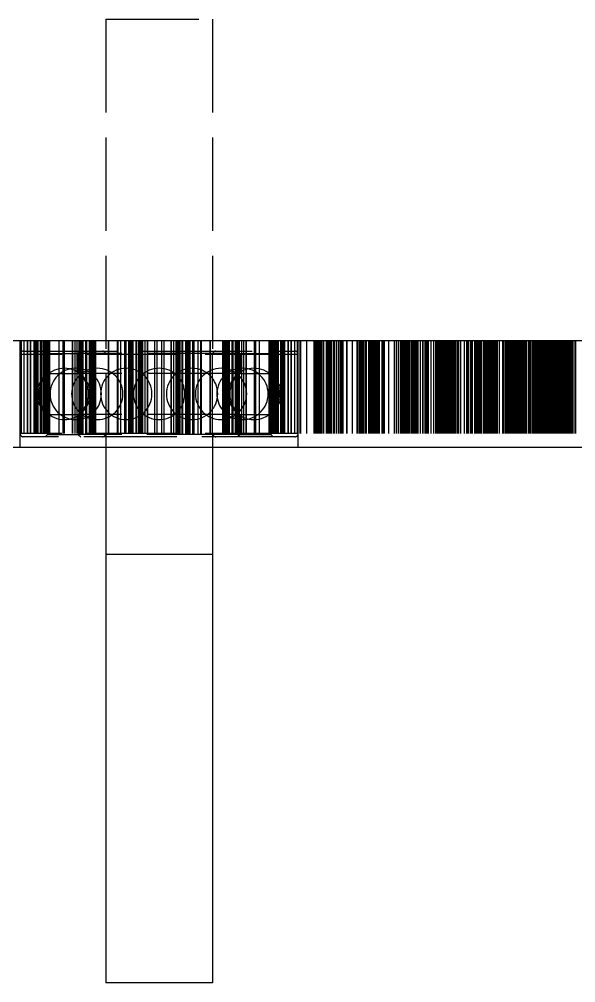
# Model space of a CAD drawing. Extents: x -49 to 4846, y -968 to 1090.
# Drawn here: x 4359.5 to 4411.6, y -517.9 to -427.9 of the extents above; entities that cross this region are included whole.
import ezdxf

# ---------------------------------------------------------------- set-up
doc = ezdxf.new("R2010")
doc.units = 0
doc.linetypes.add('DASHED', pattern=[11.05, 8.7, -2.35])
doc.linetypes.add('DOT', pattern=[2.2, 1.1, -1.1])
doc.layers.get('0').update_dxf_attribs({"linetype": 'CONTINUOUS'})
doc.layers.add('INVISIBLE', color=6, linetype='DOT')

msp = doc.modelspace()

# ---------------------------------------------------------------- linework, layer by layer
at = {"color": 1}
for p, q in [((4218.41165, -457.895823), (4526.803805, -457.895823)), ((4526.803805, -467.895823), (4218.41165, -467.895823)), ((4367.607727, -467.895823), (4367.607727, -477.895823)), ((4377.607727, -467.895823), (4377.607727, -477.895823)), ((4367.607727, -477.895823), (4367.607727, -517.895823)), ((4377.607727, -477.895823), (4367.607727, -477.895823)), ((4377.607727, -477.895823), (4377.607727, -517.895823)), ((4377.607727, -517.895823), (4367.607727, -517.895823))]:
    msp.add_line(p, q, dxfattribs=at)
at = {"layer": 'INVISIBLE', "linetype": 'DASHED'}
for p, q in [((4367.607727, -427.895823), (4377.607727, -427.895823)), ((4367.607727, -427.895823), (4367.607727, -467.895823)), ((4377.607727, -427.895823), (4377.607727, -459.195823)), ((4359.607727, -459.195823), (4359.607727, -457.895823)), ((4359.707426, -457.895823), (4359.707426, -467.895823)), ((4359.940391, -457.895823), (4359.940391, -467.895823)), ((4360.276776, -457.895823), (4360.276776, -467.895823)), ((4360.302541, -457.895823), (4360.302541, -467.895823)), ((4360.55177, -457.895823), (4360.55177, -467.895823)), ((4360.569585, -457.895823), (4360.569585, -467.895823)), ((4360.892999, -457.895823), (4360.892999, -467.895823)), ((4360.902475, -457.895823), (4360.902475, -467.895823)), ((4360.905898, -457.895823), (4360.905898, -467.895823)), ((4360.913273, -457.895823), (4360.913273, -467.895823)), ((4360.920325, -457.895823), (4360.920325, -467.895823)), ((4360.92679, -457.895823), (4360.92679, -467.895823)), ((4360.930418, -457.895823), (4360.930418, -467.895823)), ((4360.940415, -457.895823), (4360.940415, -467.895823)), ((4360.941415, -457.895823), (4360.941415, -467.895823)), ((4360.947506, -457.895823), (4360.947506, -467.895823)), ((4360.966151, -457.895823), (4360.966151, -467.895823)), ((4360.967557, -457.895823), (4360.967557, -467.895823)), ((4360.975407, -457.895823), (4360.975407, -467.895823)), ((4361.004684, -457.895823), (4361.004684, -467.895823)), ((4361.007223, -457.895823), (4361.007223, -467.895823)), ((4361.017943, -457.895823), (4361.017943, -467.895823)), ((4361.027536, -457.895823), (4361.027536, -467.895823)), ((4361.036941, -457.895823), (4361.036941, -467.895823)), ((4361.046822, -457.895823), (4361.046822, -467.895823)), ((4361.054199, -457.895823), (4361.054199, -467.895823)), ((4361.088962, -457.895823), (4361.088962, -467.895823)), ((4361.120683, -457.895823), (4361.120683, -467.895823)), ((4361.147125, -457.895823), (4361.147125, -467.895823)), ((4361.223303, -457.895823), (4361.223303, -467.895823)), ((4361.240886, -457.895823), (4361.240886, -467.895823)), ((4361.27064, -457.895823), (4361.27064, -467.895823)), ((4361.476483, -457.895823), (4361.476483, -467.895823)), ((4361.533891, -457.895823), (4361.533891, -467.895823)), ((4361.564462, -457.895823), (4361.564462, -467.895823)), ((4361.621235, -457.895823), (4361.621235, -467.895823)), ((4361.776026, -457.895823), (4361.776026, -467.895823)), ((4361.790505, -457.895823), (4361.790505, -467.895823)), ((4361.814108, -457.895823), (4361.814108, -467.895823)), ((4361.848426, -457.895823), (4361.848426, -467.895823)), ((4361.948136, -457.895823), (4361.948136, -467.895823)), ((4361.952177, -457.895823), (4361.952177, -467.895823)), ((4362.004721, -457.895823), (4362.004721, -467.895823)), ((4362.047785, -457.895823), (4362.047785, -467.895823)), ((4362.069744, -457.895823), (4362.069744, -467.895823)), ((4362.077651, -457.895823), (4362.077651, -467.895823)), ((4362.133156, -457.895823), (4362.133156, -467.895823)), ((4362.137047, -457.895823), (4362.137047, -467.895823)), ((4362.169748, -457.895823), (4362.169748, -467.895823)), ((4362.219935, -457.895823), (4362.219935, -467.895823)), ((4362.229566, -457.895823), (4362.229566, -467.895823)), ((4362.255741, -457.895823), (4362.255741, -467.895823)), ((4362.343167, -457.895823), (4362.343167, -467.895823)), ((4363.241836, -457.895823), (4363.241836, -467.895823)), ((4363.591563, -457.895823), (4363.591563, -467.895823)), ((4363.662568, -457.895823), (4363.662568, -467.895823)), ((4363.695349, -457.895823), (4363.695349, -467.895823)), ((4363.726221, -457.895823), (4363.726221, -467.895823)), ((4364.472199, -457.895823), (4364.472199, -467.895823)), ((4364.501986, -457.895823), (4364.501986, -467.895823)), ((4364.730943, -457.895823), (4364.730943, -467.895823)), ((4364.907348, -457.895823), (4364.907348, -467.895823)), ((4365.112202, -457.895823), (4365.112202, -467.895823)), ((4365.220195, -457.895823), (4365.220195, -467.895823)), ((4365.249658, -457.895823), (4365.249658, -467.895823)), ((4365.336202, -457.895823), (4365.336202, -467.895823)), ((4365.338335, -457.895823), (4365.338335, -467.895823)), ((4365.339009, -457.895823), (4365.339009, -467.895823)), ((4365.342247, -457.895823), (4365.342247, -467.895823)), ((4365.349025, -457.895823), (4365.349025, -467.895823)), ((4365.351476, -457.895823), (4365.351476, -467.895823)), ((4365.353435, -457.895823), (4365.353435, -467.895823)), ((4365.35888, -457.895823), (4365.35888, -467.895823)), ((4365.36255, -457.895823), (4365.36255, -467.895823)), ((4365.372588, -457.895823), (4365.372588, -467.895823)), ((4365.386154, -457.895823), (4365.386154, -467.895823)), ((4365.419955, -457.895823), (4365.419955, -467.895823)), ((4365.48604, -457.895823), (4365.48604, -467.895823)), ((4365.70815, -457.895823), (4365.70815, -467.895823)), ((4365.744565, -457.895823), (4365.744565, -467.895823)), ((4365.774258, -457.895823), (4365.774258, -467.895823)), ((4365.803077, -457.895823), (4365.803077, -467.895823)), ((4366.070104, -457.895823), (4366.070104, -467.895823)), ((4366.102481, -457.895823), (4366.102481, -467.895823)), ((4366.130851, -457.895823), (4366.130851, -467.895823)), ((4366.180197, -457.895823), (4366.180197, -467.895823)), ((4366.227189, -457.895823), (4366.227189, -467.895823)), ((4366.285672, -457.895823), (4366.285672, -467.895823)), ((4366.312856, -457.895823), (4366.312856, -467.895823)), ((4366.363098, -457.895823), (4366.363098, -467.895823)), ((4366.366245, -457.895823), (4366.366245, -467.895823)), ((4366.394184, -457.895823), (4366.394184, -467.895823)), ((4366.434787, -457.895823), (4366.434787, -467.895823)), ((4366.439904, -457.895823), (4366.439904, -467.895823)), ((4366.462554, -457.895823), (4366.462554, -467.895823)), ((4366.467701, -457.895823), (4366.467701, -467.895823)), ((4366.492477, -457.895823), (4366.492477, -467.895823)), ((4366.53088, -457.895823), (4366.53088, -467.895823)), ((4366.534585, -457.895823), (4366.534585, -467.895823)), ((4366.573371, -457.895823), (4366.573371, -467.895823)), ((4366.587351, -457.895823), (4366.587351, -467.895823)), ((4366.591078, -457.895823), (4366.591078, -467.895823)), ((4366.594192, -457.895823), (4366.594192, -467.895823)), ((4366.618514, -457.895823), (4366.618514, -467.895823)), ((4366.642859, -457.895823), (4366.642859, -467.895823)), ((4366.67007, -457.895823), (4366.67007, -467.895823)), ((4367.835088, -457.895823), (4367.835088, -467.895823)), ((4367.861905, -457.895823), (4367.861905, -467.895823)), ((4368.690271, -457.895823), (4368.690271, -467.895823)), ((4368.730435, -457.895823), (4368.730435, -467.895823)), ((4368.757313, -457.895823), (4368.757313, -467.895823)), ((4368.996198, -457.895823), (4368.996198, -467.895823)), ((4369.355315, -457.895823), (4369.355315, -467.895823)), ((4369.480206, -457.895823), (4369.480206, -467.895823)), ((4369.750537, -457.895823), (4369.750537, -467.895823)), ((4369.762028, -457.895823), (4369.762028, -467.895823)), ((4369.762776, -457.895823), (4369.762776, -467.895823)), ((4369.771046, -457.895823), (4369.771046, -467.895823)), ((4369.777439, -457.895823), (4369.777439, -467.895823)), ((4369.782343, -457.895823), (4369.782343, -467.895823)), ((4369.784198, -457.895823), (4369.784198, -467.895823)), ((4369.794058, -457.895823), (4369.794058, -467.895823)), ((4369.798471, -457.895823), (4369.798471, -467.895823)), ((4369.802861, -457.895823), (4369.802861, -467.895823)), ((4369.809654, -457.895823), (4369.809654, -467.895823)), ((4369.837829, -457.895823), (4369.837829, -467.895823)), ((4369.839088, -457.895823), (4369.839088, -467.895823)), ((4369.843851, -457.895823), (4369.843851, -467.895823)), ((4369.855997, -457.895823), (4369.855997, -467.895823)), ((4369.898321, -457.895823), (4369.898321, -467.895823)), ((4369.930293, -457.895823), (4369.930293, -467.895823)), ((4369.958926, -457.895823), (4369.958926, -467.895823)), ((4369.981046, -457.895823), (4369.981046, -467.895823)), ((4370.004994, -457.895823), (4370.004994, -467.895823)), ((4370.108205, -457.895823), (4370.108205, -467.895823)), ((4370.137322, -457.895823), (4370.137322, -467.895823)), ((4370.428743, -457.895823), (4370.428743, -467.895823)), ((4370.4446, -457.895823), (4370.4446, -467.895823)), ((4370.460684, -457.895823), (4370.460684, -467.895823)), ((4370.474423, -457.895823), (4370.474423, -467.895823)), ((4370.683212, -457.895823), (4370.683212, -467.895823)), ((4370.776279, -457.895823), (4370.776279, -467.895823)), ((4370.785429, -457.895823), (4370.785429, -467.895823)), ((4370.798529, -457.895823), (4370.798529, -467.895823)), ((4370.818325, -457.895823), (4370.818325, -467.895823)), ((4370.874268, -457.895823), (4370.874268, -467.895823)), ((4370.87648, -457.895823), (4370.87648, -467.895823)), ((4370.904773, -457.895823), (4370.904773, -467.895823)), ((4370.927245, -457.895823), (4370.927245, -467.895823)), ((4370.942384, -457.895823), (4370.942384, -467.895823)), ((4370.969335, -457.895823), (4370.969335, -467.895823)), ((4370.971157, -457.895823), (4370.971157, -467.895823)), ((4370.98604, -457.895823), (4370.98604, -467.895823)), ((4371.006977, -457.895823), (4371.006977, -467.895823)), ((4371.010629, -457.895823), (4371.010629, -467.895823)), ((4371.019619, -457.895823), (4371.019619, -467.895823)), ((4371.034965, -457.895823), (4371.034965, -467.895823)), ((4371.045501, -457.895823), (4371.045501, -467.895823)), ((4371.273879, -457.895823), (4371.273879, -467.895823)), ((4371.487073, -457.895823), (4371.487073, -467.895823)), ((4371.518482, -457.895823), (4371.518482, -467.895823)), ((4372.157573, -457.895823), (4372.157573, -467.895823)), ((4372.396848, -457.895823), (4372.396848, -467.895823)), ((4372.818607, -457.895823), (4372.818607, -467.895823)), ((4373.057882, -457.895823), (4373.057882, -467.895823)), ((4373.696973, -457.895823), (4373.696973, -467.895823)), ((4373.728382, -457.895823), (4373.728382, -467.895823)), ((4373.941577, -457.895823), (4373.941577, -467.895823)), ((4374.169955, -457.895823), (4374.169955, -467.895823)), ((4374.18049, -457.895823), (4374.18049, -467.895823)), ((4374.195836, -457.895823), (4374.195836, -467.895823)), ((4374.204826, -457.895823), (4374.204826, -467.895823)), ((4374.208478, -457.895823), (4374.208478, -467.895823)), ((4374.229415, -457.895823), (4374.229415, -467.895823)), ((4374.244298, -457.895823), (4374.244298, -467.895823)), ((4374.24612, -457.895823), (4374.24612, -467.895823)), ((4374.273071, -457.895823), (4374.273071, -467.895823)), ((4374.288211, -457.895823), (4374.288211, -467.895823)), ((4374.310682, -457.895823), (4374.310682, -467.895823)), ((4374.338975, -457.895823), (4374.338975, -467.895823)), ((4374.341187, -457.895823), (4374.341187, -467.895823)), ((4374.39713, -457.895823), (4374.39713, -467.895823)), ((4374.416926, -457.895823), (4374.416926, -467.895823)), ((4374.430027, -457.895823), (4374.430027, -467.895823)), ((4374.439176, -457.895823), (4374.439176, -467.895823)), ((4374.532242, -457.895823), (4374.532242, -467.895823)), ((4374.741032, -457.895823), (4374.741032, -467.895823)), ((4374.75477, -457.895823), (4374.75477, -467.895823)), ((4374.770855, -457.895823), (4374.770855, -467.895823)), ((4374.786712, -457.895823), (4374.786712, -467.895823)), ((4375.078133, -457.895823), (4375.078133, -467.895823)), ((4375.10725, -457.895823), (4375.10725, -467.895823)), ((4375.210472, -457.895823), (4375.210472, -467.895823)), ((4375.234409, -457.895823), (4375.234409, -467.895823)), ((4375.256529, -457.895823), (4375.256529, -467.895823)), ((4375.285162, -457.895823), (4375.285162, -467.895823)), ((4375.317134, -457.895823), (4375.317134, -467.895823)), ((4375.359458, -457.895823), (4375.359458, -467.895823)), ((4375.371604, -457.895823), (4375.371604, -467.895823)), ((4375.376367, -457.895823), (4375.376367, -467.895823)), ((4375.377626, -457.895823), (4375.377626, -467.895823)), ((4375.405084, -457.895823), (4375.405084, -467.895823)), ((4375.412594, -457.895823), (4375.412594, -467.895823)), ((4375.416984, -457.895823), (4375.416984, -467.895823)), ((4375.421397, -457.895823), (4375.421397, -467.895823)), ((4375.431257, -457.895823), (4375.431257, -467.895823)), ((4375.433112, -457.895823), (4375.433112, -467.895823)), ((4375.437786, -457.895823), (4375.437786, -467.895823)), ((4375.444409, -457.895823), (4375.444409, -467.895823)), ((4375.452679, -457.895823), (4375.452679, -467.895823)), ((4375.453427, -457.895823), (4375.453427, -467.895823)), ((4375.465669, -457.895823), (4375.465669, -467.895823)), ((4375.735249, -457.895823), (4375.735249, -467.895823)), ((4375.86014, -457.895823), (4375.86014, -467.895823)), ((4376.219257, -457.895823), (4376.219257, -467.895823)), ((4376.458142, -457.895823), (4376.458142, -467.895823)), ((4376.48502, -457.895823), (4376.48502, -467.895823)), ((4376.525184, -457.895823), (4376.525184, -467.895823)), ((4377.35355, -457.895823), (4377.35355, -467.895823)), ((4377.380367, -457.895823), (4377.380367, -467.895823)), ((4378.545385, -457.895823), (4378.545385, -467.895823)), ((4378.572596, -457.895823), (4378.572596, -467.895823)), ((4378.596941, -457.895823), (4378.596941, -467.895823)), ((4378.621263, -457.895823), (4378.621263, -467.895823)), ((4378.624377, -457.895823), (4378.624377, -467.895823)), ((4378.628105, -457.895823), (4378.628105, -467.895823)), ((4378.642084, -457.895823), (4378.642084, -467.895823)), ((4378.68087, -457.895823), (4378.68087, -467.895823)), ((4378.683738, -457.895823), (4378.683738, -467.895823)), ((4378.722978, -457.895823), (4378.722978, -467.895823)), ((4378.747754, -457.895823), (4378.747754, -467.895823)), ((4378.752901, -457.895823), (4378.752901, -467.895823)), ((4378.775551, -457.895823), (4378.775551, -467.895823)), ((4378.780668, -457.895823), (4378.780668, -467.895823)), ((4378.821271, -457.895823), (4378.821271, -467.895823)), ((4378.84921, -457.895823), (4378.84921, -467.895823)), ((4378.852357, -457.895823), (4378.852357, -467.895823)), ((4378.902599, -457.895823), (4378.902599, -467.895823)), ((4378.929783, -457.895823), (4378.929783, -467.895823)), ((4378.988266, -457.895823), (4378.988266, -467.895823)), ((4379.035258, -457.895823), (4379.035258, -467.895823)), ((4379.084604, -457.895823), (4379.084604, -467.895823)), ((4379.112974, -457.895823), (4379.112974, -467.895823)), ((4379.145351, -457.895823), (4379.145351, -467.895823)), ((4379.412378, -457.895823), (4379.412378, -467.895823)), ((4379.441197, -457.895823), (4379.441197, -467.895823)), ((4379.470899, -457.895823), (4379.470899, -467.895823)), ((4379.507305, -457.895823), (4379.507305, -467.895823)), ((4379.729415, -457.895823), (4379.729415, -467.895823)), ((4379.7955, -457.895823), (4379.7955, -467.895823)), ((4379.8293, -457.895823), (4379.8293, -467.895823)), ((4379.842866, -457.895823), (4379.842866, -467.895823)), ((4379.852905, -457.895823), (4379.852905, -467.895823)), ((4379.856575, -457.895823), (4379.856575, -467.895823)), ((4379.861494, -457.895823), (4379.861494, -467.895823)), ((4379.863979, -457.895823), (4379.863979, -467.895823)), ((4379.86643, -457.895823), (4379.86643, -467.895823)), ((4379.873208, -457.895823), (4379.873208, -467.895823)), ((4379.87616, -457.895823), (4379.87616, -467.895823)), ((4379.876793, -457.895823), (4379.876793, -467.895823)), ((4379.88015, -457.895823), (4379.88015, -467.895823)), ((4379.965797, -457.895823), (4379.965797, -467.895823)), ((4379.99526, -457.895823), (4379.99526, -467.895823)), ((4380.103253, -457.895823), (4380.103253, -467.895823)), ((4380.308108, -457.895823), (4380.308108, -467.895823)), ((4380.484513, -457.895823), (4380.484513, -467.895823)), ((4380.713469, -457.895823), (4380.713469, -467.895823)), ((4380.743256, -457.895823), (4380.743256, -467.895823)), ((4381.489234, -457.895823), (4381.489234, -467.895823)), ((4381.520106, -457.895823), (4381.520106, -467.895823)), ((4381.552887, -457.895823), (4381.552887, -467.895823)), ((4381.623892, -457.895823), (4381.623892, -467.895823)), ((4381.973619, -457.895823), (4381.973619, -467.895823)), ((4382.872288, -457.895823), (4382.872288, -467.895823)), ((4382.959714, -457.895823), (4382.959714, -467.895823)), ((4382.985889, -457.895823), (4382.985889, -467.895823)), ((4382.99552, -457.895823), (4382.99552, -467.895823)), ((4383.045707, -457.895823), (4383.045707, -467.895823)), ((4383.078408, -457.895823), (4383.078408, -467.895823)), ((4383.082299, -457.895823), (4383.082299, -467.895823)), ((4383.137804, -457.895823), (4383.137804, -467.895823)), ((4383.145713, -457.895823), (4383.145713, -467.895823)), ((4383.167672, -457.895823), (4383.167672, -467.895823)), ((4383.210734, -457.895823), (4383.210734, -467.895823)), ((4383.263277, -457.895823), (4383.263277, -467.895823)), ((4383.267319, -457.895823), (4383.267319, -467.895823)), ((4383.367029, -457.895823), (4383.367029, -467.895823)), ((4383.401347, -457.895823), (4383.401347, -467.895823)), ((4383.424951, -457.895823), (4383.424951, -467.895823)), ((4383.439429, -457.895823), (4383.439429, -467.895823)), ((4383.594219, -457.895823), (4383.594219, -467.895823)), ((4383.650993, -457.895823), (4383.650993, -467.895823)), ((4383.681564, -457.895823), (4383.681564, -467.895823)), ((4383.738973, -457.895823), (4383.738973, -467.895823)), ((4383.944815, -457.895823), (4383.944815, -467.895823)), ((4383.974569, -457.895823), (4383.974569, -467.895823)), ((4383.992152, -457.895823), (4383.992152, -467.895823)), ((4384.06833, -457.895823), (4384.06833, -467.895823)), ((4384.094772, -457.895823), (4384.094772, -467.895823)), ((4384.126492, -457.895823), (4384.126492, -467.895823)), ((4384.161256, -457.895823), (4384.161256, -467.895823)), ((4384.168633, -457.895823), (4384.168633, -467.895823)), ((4384.178514, -457.895823), (4384.178514, -467.895823)), ((4384.187919, -457.895823), (4384.187919, -467.895823)), ((4384.197512, -457.895823), (4384.197512, -467.895823)), ((4384.208232, -457.895823), (4384.208232, -467.895823)), ((4384.210771, -457.895823), (4384.210771, -467.895823)), ((4384.240048, -457.895823), (4384.240048, -467.895823)), ((4384.248006, -457.895823), (4384.248006, -467.895823)), ((4384.249304, -457.895823), (4384.249304, -467.895823)), ((4384.268634, -457.895823), (4384.268634, -467.895823)), ((4384.27404, -457.895823), (4384.27404, -467.895823)), ((4384.27504, -457.895823), (4384.27504, -467.895823)), ((4384.285037, -457.895823), (4384.285037, -467.895823)), ((4384.288665, -457.895823), (4384.288665, -467.895823)), ((4384.294811, -457.895823), (4384.294811, -467.895823)), ((4384.302182, -457.895823), (4384.302182, -467.895823)), ((4384.309557, -457.895823), (4384.309557, -467.895823)), ((4384.31298, -457.895823), (4384.31298, -467.895823)), ((4384.322456, -457.895823), (4384.322456, -467.895823)), ((4384.64587, -457.895823), (4384.64587, -467.895823)), ((4384.663698, -457.895823), (4384.663698, -467.895823)), ((4384.912914, -457.895823), (4384.912914, -467.895823)), ((4384.938679, -457.895823), (4384.938679, -467.895823)), ((4385.275064, -457.895823), (4385.275064, -467.895823)), ((4385.508029, -457.895823), (4385.508029, -467.895823)), ((4385.607727, -459.195823), (4385.607727, -457.895823)), ((4385.76925, -457.895823), (4385.76925, -467.895823)), ((4385.794833, -457.895823), (4385.794833, -467.895823)), ((4385.833568, -457.895823), (4385.833568, -467.895823)), ((4386.38668, -457.895823), (4386.38668, -467.895823)), ((4387.060221, -457.895823), (4387.060221, -467.895823)), ((4387.086027, -457.895823), (4387.086027, -467.895823)), ((4387.182339, -457.895823), (4387.182339, -467.895823)), ((4387.208358, -457.895823), (4387.208358, -467.895823)), ((4387.229168, -457.895823), (4387.229168, -467.895823)), ((4387.242768, -457.895823), (4387.242768, -467.895823)), ((4387.319364, -457.895823), (4387.319364, -467.895823)), ((4387.334286, -457.895823), (4387.334286, -467.895823)), ((4387.33915, -457.895823), (4387.33915, -467.895823)), ((4387.434367, -457.895823), (4387.434367, -467.895823)), ((4387.444817, -457.895823), (4387.444817, -467.895823)), ((4387.471167, -457.895823), (4387.471167, -467.895823)), ((4387.497492, -457.895823), (4387.497492, -467.895823)), ((4387.561327, -457.895823), (4387.561327, -467.895823)), ((4387.587809, -457.895823), (4387.587809, -467.895823)), ((4387.592706, -457.895823), (4387.592706, -467.895823)), ((4387.686231, -457.895823), (4387.686231, -467.895823)), ((4387.727265, -457.895823), (4387.727265, -467.895823)), ((4387.799351, -457.895823), (4387.799351, -467.895823)), ((4387.955844, -457.895823), (4387.955844, -467.895823)), ((4387.982712, -457.895823), (4387.982712, -467.895823)), ((4388.23068, -457.895823), (4388.23068, -467.895823)), ((4388.240156, -457.895823), (4388.240156, -467.895823)), ((4388.241895, -457.895823), (4388.241895, -467.895823)), ((4388.369542, -457.895823), (4388.369542, -467.895823)), ((4388.395334, -457.895823), (4388.395334, -467.895823)), ((4388.403849, -457.895823), (4388.403849, -467.895823)), ((4388.419156, -457.895823), (4388.419156, -467.895823)), ((4388.44284, -457.895823), (4388.44284, -467.895823)), ((4388.446416, -457.895823), (4388.446416, -467.895823)), ((4388.464735, -457.895823), (4388.464735, -467.895823)), ((4388.467197, -457.895823), (4388.467197, -467.895823)), ((4388.48842, -457.895823), (4388.48842, -467.895823)), ((4388.499587, -457.895823), (4388.499587, -467.895823)), ((4388.515215, -457.895823), (4388.515215, -467.895823)), ((4388.535932, -457.895823), (4388.535932, -467.895823)), ((4388.558995, -457.895823), (4388.558995, -467.895823)), ((4388.597294, -457.895823), (4388.597294, -467.895823)), ((4388.608465, -457.895823), (4388.608465, -467.895823)), ((4388.620062, -457.895823), (4388.620062, -467.895823)), ((4388.649661, -457.895823), (4388.649661, -467.895823)), ((4388.659771, -457.895823), (4388.659771, -467.895823)), ((4388.718835, -457.895823), (4388.718835, -467.895823)), ((4388.73202, -457.895823), (4388.73202, -467.895823)), ((4388.903367, -457.895823), (4388.903367, -467.895823)), ((4388.973378, -457.895823), (4388.973378, -467.895823)), ((4389.16541, -457.895823), (4389.16541, -467.895823)), ((4389.189799, -457.895823), (4389.189799, -467.895823)), ((4389.193227, -457.895823), (4389.193227, -467.895823)), ((4389.38456, -457.895823), (4389.38456, -467.895823)), ((4389.533199, -457.895823), (4389.533199, -467.895823)), ((4389.656772, -457.895823), (4389.656772, -467.895823)), ((4389.795852, -457.895823), (4389.795852, -467.895823)), ((4390.131928, -457.895823), (4390.131928, -467.895823)), ((4390.160367, -457.895823), (4390.160367, -467.895823)), ((4390.665346, -457.895823), (4390.665346, -467.895823)), ((4391.083001, -457.895823), (4391.083001, -467.895823)), ((4391.10323, -457.895823), (4391.10323, -467.895823)), ((4391.115475, -457.895823), (4391.115475, -467.895823)), ((4391.132217, -457.895823), (4391.132217, -467.895823)), ((4391.27116, -457.895823), (4391.27116, -467.895823)), ((4391.313377, -457.895823), (4391.313377, -467.895823)), ((4391.328566, -457.895823), (4391.328566, -467.895823)), ((4391.40581, -457.895823), (4391.40581, -467.895823)), ((4391.454899, -457.895823), (4391.454899, -467.895823)), ((4391.460689, -457.895823), (4391.460689, -467.895823)), ((4391.542322, -457.895823), (4391.542322, -467.895823)), ((4391.585613, -457.895823), (4391.585613, -467.895823)), ((4391.647384, -457.895823), (4391.647384, -467.895823)), ((4391.72188, -457.895823), (4391.72188, -467.895823)), ((4391.727575, -457.895823), (4391.727575, -467.895823)), ((4391.866694, -457.895823), (4391.866694, -467.895823)), ((4391.914036, -457.895823), (4391.914036, -467.895823)), ((4391.966285, -457.895823), (4391.966285, -467.895823)), ((4392.176033, -457.895823), (4392.176033, -467.895823)), ((4392.204425, -457.895823), (4392.204425, -467.895823)), ((4392.218793, -457.895823), (4392.218793, -467.895823)), ((4392.228611, -457.895823), (4392.228611, -467.895823)), ((4392.243097, -457.895823), (4392.243097, -467.895823)), ((4392.298509, -457.895823), (4392.298509, -467.895823)), ((4392.379552, -457.895823), (4392.379552, -467.895823)), ((4392.404058, -457.895823), (4392.404058, -467.895823)), ((4392.413543, -457.895823), (4392.413543, -467.895823)), ((4392.449514, -457.895823), (4392.449514, -467.895823)), ((4392.478209, -457.895823), (4392.478209, -467.895823)), ((4392.533638, -457.895823), (4392.533638, -467.895823)), ((4392.537136, -457.895823), (4392.537136, -467.895823)), ((4392.559113, -457.895823), (4392.559113, -467.895823)), ((4392.582192, -457.895823), (4392.582192, -467.895823)), ((4392.60705, -457.895823), (4392.60705, -467.895823)), ((4392.627246, -457.895823), (4392.627246, -467.895823)), ((4392.638323, -457.895823), (4392.638323, -467.895823)), ((4392.648665, -457.895823), (4392.648665, -467.895823)), ((4392.651263, -457.895823), (4392.651263, -467.895823)), ((4392.673662, -457.895823), (4392.673662, -467.895823)), ((4392.700039, -457.895823), (4392.700039, -467.895823)), ((4392.736083, -457.895823), (4392.736083, -467.895823)), ((4392.749683, -457.895823), (4392.749683, -467.895823)), ((4392.754927, -457.895823), (4392.754927, -467.895823)), ((4392.822313, -457.895823), (4392.822313, -467.895823)), ((4392.82989, -457.895823), (4392.82989, -467.895823)), ((4392.84776, -457.895823), (4392.84776, -467.895823)), ((4392.853416, -457.895823), (4392.853416, -467.895823)), ((4392.960072, -457.895823), (4392.960072, -467.895823)), ((4392.98601, -457.895823), (4392.98601, -467.895823)), ((4392.993689, -457.895823), (4392.993689, -467.895823)), ((4393.090968, -457.895823), (4393.090968, -467.895823)), ((4393.11764, -457.895823), (4393.11764, -467.895823)), ((4393.122368, -457.895823), (4393.122368, -467.895823)), ((4393.150089, -457.895823), (4393.150089, -467.895823)), ((4393.150767, -457.895823), (4393.150767, -467.895823)), ((4393.177648, -457.895823), (4393.177648, -467.895823)), ((4393.442095, -457.895823), (4393.442095, -467.895823)), ((4393.531206, -457.895823), (4393.531206, -467.895823)), ((4393.609728, -457.895823), (4393.609728, -467.895823)), ((4393.632959, -457.895823), (4393.632959, -467.895823)), ((4394.058189, -457.895823), (4394.058189, -467.895823)), ((4394.592114, -457.895823), (4394.592114, -467.895823)), ((4394.753165, -457.895823), (4394.753165, -467.895823)), ((4394.943413, -457.895823), (4394.943413, -467.895823)), ((4394.966687, -457.895823), (4394.966687, -467.895823)), ((4395.130756, -457.895823), (4395.130756, -467.895823)), ((4395.154222, -457.895823), (4395.154222, -467.895823)), ((4395.198046, -457.895823), (4395.198046, -467.895823)), ((4395.203832, -457.895823), (4395.203832, -467.895823)), ((4395.311184, -457.895823), (4395.311184, -467.895823)), ((4395.344081, -457.895823), (4395.344081, -467.895823)), ((4395.350728, -457.895823), (4395.350728, -467.895823)), ((4395.383445, -457.895823), (4395.383445, -467.895823)), ((4395.467838, -457.895823), (4395.467838, -467.895823)), ((4395.493427, -457.895823), (4395.493427, -467.895823)), ((4395.51718, -457.895823), (4395.51718, -467.895823)), ((4395.563562, -457.895823), (4395.563562, -467.895823)), ((4395.645969, -457.895823), (4395.645969, -467.895823)), ((4395.647839, -457.895823), (4395.647839, -467.895823)), ((4395.671706, -457.895823), (4395.671706, -467.895823)), ((4395.678139, -457.895823), (4395.678139, -467.895823)), ((4395.810859, -457.895823), (4395.810859, -467.895823)), ((4395.863951, -457.895823), (4395.863951, -467.895823)), ((4395.94649, -457.895823), (4395.94649, -467.895823)), ((4395.965718, -457.895823), (4395.965718, -467.895823)), ((4396.005001, -457.895823), (4396.005001, -467.895823)), ((4396.156298, -457.895823), (4396.156298, -467.895823)), ((4396.180489, -457.895823), (4396.180489, -467.895823)), ((4396.197312, -457.895823), (4396.197312, -467.895823)), ((4396.23918, -457.895823), (4396.23918, -467.895823)), ((4396.253352, -457.895823), (4396.253352, -467.895823)), ((4396.320401, -457.895823), (4396.320401, -467.895823)), ((4396.359651, -457.895823), (4396.359651, -467.895823)), ((4396.364139, -457.895823), (4396.364139, -467.895823)), ((4396.424724, -457.895823), (4396.424724, -467.895823)), ((4396.455047, -457.895823), (4396.455047, -467.895823)), ((4396.488243, -457.895823), (4396.488243, -467.895823)), ((4396.496471, -457.895823), (4396.496471, -467.895823)), ((4396.543886, -457.895823), (4396.543886, -467.895823)), ((4396.547406, -457.895823), (4396.547406, -467.895823)), ((4396.629337, -457.895823), (4396.629337, -467.895823)), ((4396.6556, -457.895823), (4396.6556, -467.895823)), ((4396.683733, -457.895823), (4396.683733, -467.895823)), ((4396.734898, -457.895823), (4396.734898, -467.895823)), ((4396.759409, -457.895823), (4396.759409, -467.895823)), ((4396.78869, -457.895823), (4396.78869, -467.895823)), ((4397.004123, -457.895823), (4397.004123, -467.895823)), ((4397.216608, -457.895823), (4397.216608, -467.895823)), ((4397.252026, -457.895823), (4397.252026, -467.895823)), ((4397.452861, -457.895823), (4397.452861, -467.895823)), ((4397.559799, -457.895823), (4397.559799, -467.895823)), ((4397.641373, -457.895823), (4397.641373, -467.895823)), ((4397.666327, -457.895823), (4397.666327, -467.895823)), ((4397.757142, -457.895823), (4397.757142, -467.895823)), ((4398.00502, -457.895823), (4398.00502, -467.895823)), ((4398.256444, -457.895823), (4398.256444, -467.895823)), ((4398.455946, -457.895823), (4398.455946, -467.895823)), ((4398.549785, -457.895823), (4398.549785, -467.895823)), ((4398.584132, -457.895823), (4398.584132, -467.895823)), ((4398.675831, -457.895823), (4398.675831, -467.895823)), ((4398.745969, -457.895823), (4398.745969, -467.895823)), ((4398.766925, -457.895823), (4398.766925, -467.895823)), ((4398.784496, -457.895823), (4398.784496, -467.895823)), ((4398.809927, -457.895823), (4398.809927, -467.895823)), ((4398.823339, -457.895823), (4398.823339, -467.895823)), ((4398.843421, -457.895823), (4398.843421, -467.895823)), ((4398.944346, -457.895823), (4398.944346, -467.895823)), ((4399.007678, -457.895823), (4399.007678, -467.895823)), ((4399.015114, -457.895823), (4399.015114, -467.895823)), ((4399.119307, -457.895823), (4399.119307, -467.895823)), ((4399.174129, -457.895823), (4399.174129, -467.895823)), ((4399.251909, -457.895823), (4399.251909, -467.895823)), ((4399.345103, -457.895823), (4399.345103, -467.895823)), ((4399.352203, -457.895823), (4399.352203, -467.895823)), ((4399.436257, -457.895823), (4399.436257, -467.895823)), ((4399.457093, -457.895823), (4399.457093, -467.895823)), ((4399.512159, -457.895823), (4399.512159, -467.895823)), ((4399.524651, -457.895823), (4399.524651, -467.895823)), ((4399.533261, -457.895823), (4399.533261, -467.895823)), ((4399.582945, -457.895823), (4399.582945, -467.895823)), ((4399.647079, -457.895823), (4399.647079, -467.895823)), ((4399.689831, -457.895823), (4399.689831, -467.895823)), ((4399.733725, -457.895823), (4399.733725, -467.895823)), ((4399.755003, -457.895823), (4399.755003, -467.895823)), ((4399.782963, -457.895823), (4399.782963, -467.895823)), ((4399.821077, -457.895823), (4399.821077, -467.895823)), ((4399.863061, -457.895823), (4399.863061, -467.895823)), ((4399.87975, -457.895823), (4399.87975, -467.895823)), ((4399.883319, -457.895823), (4399.883319, -467.895823)), ((4399.902619, -457.895823), (4399.902619, -467.895823)), ((4399.908883, -457.895823), (4399.908883, -467.895823)), ((4399.934718, -457.895823), (4399.934718, -467.895823)), ((4399.94852, -457.895823), (4399.94852, -467.895823)), ((4399.953957, -457.895823), (4399.953957, -467.895823)), ((4400.006208, -457.895823), (4400.006208, -467.895823)), ((4400.043398, -457.895823), (4400.043398, -467.895823)), ((4400.064994, -457.895823), (4400.064994, -467.895823)), ((4400.102373, -457.895823), (4400.102373, -467.895823)), ((4400.116175, -457.895823), (4400.116175, -467.895823)), ((4400.153495, -457.895823), (4400.153495, -467.895823)), ((4400.157893, -457.895823), (4400.157893, -467.895823)), ((4400.175218, -457.895823), (4400.175218, -467.895823)), ((4400.282905, -457.895823), (4400.282905, -467.895823)), ((4400.316344, -457.895823), (4400.316344, -467.895823)), ((4400.330401, -457.895823), (4400.330401, -467.895823)), ((4400.466339, -457.895823), (4400.466339, -467.895823)), ((4400.488478, -457.895823), (4400.488478, -467.895823)), ((4400.529794, -457.895823), (4400.529794, -467.895823)), ((4400.532318, -457.895823), (4400.532318, -467.895823)), ((4400.552182, -457.895823), (4400.552182, -467.895823)), ((4400.75661, -457.895823), (4400.75661, -467.895823)), ((4400.77921, -457.895823), (4400.77921, -467.895823)), ((4401.118086, -457.895823), (4401.118086, -467.895823)), ((4401.141387, -457.895823), (4401.141387, -467.895823)), ((4401.355373, -457.895823), (4401.355373, -467.895823)), ((4401.457563, -457.895823), (4401.457563, -467.895823)), ((4401.481723, -457.895823), (4401.481723, -467.895823)), ((4401.502086, -457.895823), (4401.502086, -467.895823)), ((4401.697155, -457.895823), (4401.697155, -467.895823)), ((4401.72214, -457.895823), (4401.72214, -467.895823)), ((4401.732009, -457.895823), (4401.732009, -467.895823)), ((4401.850429, -457.895823), (4401.850429, -467.895823)), ((4401.870153, -457.895823), (4401.870153, -467.895823)), ((4402.094809, -457.895823), (4402.094809, -467.895823)), ((4402.114696, -457.895823), (4402.114696, -467.895823)), ((4402.149087, -457.895823), (4402.149087, -467.895823)), ((4402.177337, -457.895823), (4402.177337, -467.895823)), ((4402.179619, -457.895823), (4402.179619, -467.895823)), ((4402.310754, -457.895823), (4402.310754, -467.895823)), ((4402.360189, -457.895823), (4402.360189, -467.895823)), ((4402.368328, -457.895823), (4402.368328, -467.895823)), ((4402.502213, -457.895823), (4402.502213, -467.895823)), ((4402.541822, -457.895823), (4402.541822, -467.895823)), ((4402.546981, -457.895823), (4402.546981, -467.895823)), ((4402.559701, -457.895823), (4402.559701, -467.895823)), ((4402.56194, -457.895823), (4402.56194, -467.895823)), ((4402.621256, -457.895823), (4402.621256, -467.895823)), ((4402.626351, -457.895823), (4402.626351, -467.895823)), ((4402.656196, -457.895823), (4402.656196, -467.895823)), ((4402.715375, -457.895823), (4402.715375, -467.895823)), ((4402.727387, -457.895823), (4402.727387, -467.895823)), ((4402.745535, -457.895823), (4402.745535, -467.895823)), ((4402.747596, -457.895823), (4402.747596, -467.895823)), ((4402.755285, -457.895823), (4402.755285, -467.895823)), ((4402.9214, -457.895823), (4402.9214, -467.895823)), ((4402.959414, -457.895823), (4402.959414, -467.895823)), ((4402.984228, -457.895823), (4402.984228, -467.895823)), ((4402.994104, -457.895823), (4402.994104, -467.895823)), ((4403.050218, -457.895823), (4403.050218, -467.895823)), ((4403.069428, -457.895823), (4403.069428, -467.895823)), ((4403.073612, -457.895823), (4403.073612, -467.895823)), ((4403.161605, -457.895823), (4403.161605, -467.895823)), ((4403.216493, -457.895823), (4403.216493, -467.895823)), ((4403.222813, -457.895823), (4403.222813, -467.895823)), ((4403.308944, -457.895823), (4403.308944, -467.895823)), ((4403.327567, -457.895823), (4403.327567, -467.895823)), ((4403.348175, -457.895823), (4403.348175, -467.895823)), ((4403.352637, -457.895823), (4403.352637, -467.895823)), ((4403.378672, -457.895823), (4403.378672, -467.895823)), ((4403.412959, -457.895823), (4403.412959, -467.895823)), ((4403.482914, -457.895823), (4403.482914, -467.895823)), ((4403.488147, -457.895823), (4403.488147, -467.895823)), ((4403.561838, -457.895823), (4403.561838, -467.895823)), ((4403.611521, -457.895823), (4403.611521, -467.895823)), ((4403.651728, -457.895823), (4403.651728, -467.895823)), ((4403.695166, -457.895823), (4403.695166, -467.895823)), ((4403.720494, -457.895823), (4403.720494, -467.895823)), ((4403.838136, -457.895823), (4403.838136, -467.895823)), ((4403.860785, -457.895823), (4403.860785, -467.895823)), ((4403.898377, -457.895823), (4403.898377, -467.895823)), ((4403.996166, -457.895823), (4403.996166, -467.895823)), ((4404.016858, -457.895823), (4404.016858, -467.895823)), ((4404.123375, -457.895823), (4404.123375, -467.895823)), ((4404.223171, -457.895823), (4404.223171, -467.895823)), ((4404.400434, -457.895823), (4404.400434, -467.895823)), ((4404.694957, -457.895823), (4404.694957, -467.895823)), ((4404.82236, -457.895823), (4404.82236, -467.895823)), ((4404.850303, -457.895823), (4404.850303, -467.895823)), ((4404.982237, -457.895823), (4404.982237, -467.895823)), ((4405.023246, -457.895823), (4405.023246, -467.895823)), ((4405.044247, -457.895823), (4405.044247, -467.895823)), ((4405.08723, -457.895823), (4405.08723, -467.895823)), ((4405.119407, -457.895823), (4405.119407, -467.895823)), ((4405.17021, -457.895823), (4405.17021, -467.895823)), ((4405.187552, -457.895823), (4405.187552, -467.895823)), ((4405.211651, -457.895823), (4405.211651, -467.895823)), ((4405.331846, -457.895823), (4405.331846, -467.895823)), ((4405.406652, -457.895823), (4405.406652, -467.895823)), ((4405.415409, -457.895823), (4405.415409, -467.895823)), ((4405.446386, -457.895823), (4405.446386, -467.895823)), ((4405.462962, -457.895823), (4405.462962, -467.895823)), ((4405.531363, -457.895823), (4405.531363, -467.895823)), ((4405.537609, -457.895823), (4405.537609, -467.895823)), ((4405.540653, -457.895823), (4405.540653, -467.895823)), ((4405.601566, -457.895823), (4405.601566, -467.895823)), ((4405.629672, -457.895823), (4405.629672, -467.895823)), ((4405.64665, -457.895823), (4405.64665, -467.895823)), ((4405.691956, -457.895823), (4405.691956, -467.895823)), ((4405.705042, -457.895823), (4405.705042, -467.895823)), ((4405.721148, -457.895823), (4405.721148, -467.895823)), ((4405.799774, -457.895823), (4405.799774, -467.895823)), ((4405.807968, -457.895823), (4405.807968, -467.895823)), ((4405.902361, -457.895823), (4405.902361, -467.895823)), ((4405.919481, -457.895823), (4405.919481, -467.895823)), ((4405.964695, -457.895823), (4405.964695, -467.895823)), ((4406.003286, -457.895823), (4406.003286, -467.895823)), ((4406.006209, -457.895823), (4406.006209, -467.895823)), ((4406.061307, -457.895823), (4406.061307, -467.895823)), ((4406.072909, -457.895823), (4406.072909, -467.895823)), ((4406.089374, -457.895823), (4406.089374, -467.895823)), ((4406.146123, -457.895823), (4406.146123, -467.895823)), ((4406.168478, -457.895823), (4406.168478, -467.895823)), ((4406.175617, -457.895823), (4406.175617, -467.895823)), ((4406.234469, -457.895823), (4406.234469, -467.895823)), ((4406.250098, -457.895823), (4406.250098, -467.895823)), ((4406.255857, -457.895823), (4406.255857, -467.895823)), ((4406.259257, -457.895823), (4406.259257, -467.895823)), ((4406.293013, -457.895823), (4406.293013, -467.895823)), ((4406.305534, -457.895823), (4406.305534, -467.895823)), ((4406.314325, -457.895823), (4406.314325, -467.895823)), ((4406.322924, -457.895823), (4406.322924, -467.895823)), ((4406.391776, -457.895823), (4406.391776, -467.895823)), ((4406.424641, -457.895823), (4406.424641, -467.895823)), ((4406.436287, -457.895823), (4406.436287, -467.895823)), ((4406.454443, -457.895823), (4406.454443, -467.895823)), ((4406.460449, -457.895823), (4406.460449, -467.895823)), ((4406.471941, -457.895823), (4406.471941, -467.895823)), ((4406.516839, -457.895823), (4406.516839, -467.895823)), ((4406.620188, -457.895823), (4406.620188, -467.895823)), ((4406.666762, -457.895823), (4406.666762, -467.895823)), ((4406.699505, -457.895823), (4406.699505, -467.895823)), ((4406.800744, -457.895823), (4406.800744, -467.895823)), ((4406.892811, -457.895823), (4406.892811, -467.895823)), ((4406.910673, -457.895823), (4406.910673, -467.895823)), ((4407.097331, -457.895823), (4407.097331, -467.895823)), ((4407.115451, -457.895823), (4407.115451, -467.895823)), ((4407.139222, -457.895823), (4407.139222, -467.895823)), ((4407.158105, -457.895823), (4407.158105, -467.895823)), ((4407.161079, -457.895823), (4407.161079, -467.895823)), ((4407.195833, -457.895823), (4407.195833, -467.895823)), ((4407.203079, -457.895823), (4407.203079, -467.895823)), ((4407.269437, -457.895823), (4407.269437, -467.895823)), ((4407.322906, -457.895823), (4407.322906, -467.895823)), ((4407.327311, -457.895823), (4407.327311, -467.895823)), ((4407.34118, -457.895823), (4407.34118, -467.895823)), ((4407.479398, -457.895823), (4407.479398, -467.895823)), ((4407.484563, -457.895823), (4407.484563, -467.895823)), ((4407.490487, -457.895823), (4407.490487, -467.895823)), ((4407.494711, -457.895823), (4407.494711, -467.895823)), ((4407.498328, -457.895823), (4407.498328, -467.895823)), ((4407.499701, -457.895823), (4407.499701, -467.895823)), ((4407.521346, -457.895823), (4407.521346, -467.895823)), ((4407.542899, -457.895823), (4407.542899, -467.895823)), ((4407.550145, -457.895823), (4407.550145, -467.895823)), ((4407.574059, -457.895823), (4407.574059, -467.895823)), ((4407.596164, -457.895823), (4407.596164, -467.895823)), ((4407.621614, -457.895823), (4407.621614, -467.895823)), ((4407.643524, -457.895823), (4407.643524, -467.895823)), ((4407.657149, -457.895823), (4407.657149, -467.895823)), ((4407.691462, -457.895823), (4407.691462, -467.895823)), ((4407.707824, -457.895823), (4407.707824, -467.895823)), ((4407.724811, -457.895823), (4407.724811, -467.895823)), ((4407.770135, -457.895823), (4407.770135, -467.895823)), ((4407.785573, -457.895823), (4407.785573, -467.895823)), ((4407.798423, -457.895823), (4407.798423, -467.895823)), ((4407.852879, -457.895823), (4407.852879, -467.895823)), ((4407.858508, -457.895823), (4407.858508, -467.895823)), ((4407.861633, -457.895823), (4407.861633, -467.895823)), ((4407.868758, -457.895823), (4407.868758, -467.895823)), ((4407.899165, -457.895823), (4407.899165, -467.895823)), ((4407.915891, -457.895823), (4407.915891, -467.895823)), ((4407.918076, -457.895823), (4407.918076, -467.895823)), ((4407.940641, -457.895823), (4407.940641, -467.895823)), ((4407.950919, -457.895823), (4407.950919, -467.895823)), ((4407.977628, -457.895823), (4407.977628, -467.895823)), ((4408.01216, -457.895823), (4408.01216, -467.895823)), ((4408.039258, -457.895823), (4408.039258, -467.895823)), ((4408.04802, -457.895823), (4408.04802, -467.895823)), ((4408.075971, -457.895823), (4408.075971, -467.895823)), ((4408.085247, -457.895823), (4408.085247, -467.895823)), ((4408.104071, -457.895823), (4408.104071, -467.895823)), ((4408.146574, -457.895823), (4408.146574, -467.895823)), ((4408.168902, -457.895823), (4408.168902, -467.895823)), ((4408.183551, -457.895823), (4408.183551, -467.895823)), ((4408.210144, -457.895823), (4408.210144, -467.895823)), ((4408.212912, -457.895823), (4408.212912, -467.895823)), ((4408.230055, -457.895823), (4408.230055, -467.895823)), ((4408.281954, -457.895823), (4408.281954, -467.895823)), ((4408.283158, -457.895823), (4408.283158, -467.895823)), ((4408.293056, -457.895823), (4408.293056, -467.895823)), ((4408.297557, -457.895823), (4408.297557, -467.895823)), ((4408.310463, -457.895823), (4408.310463, -467.895823)), ((4408.377182, -457.895823), (4408.377182, -467.895823)), ((4408.440907, -457.895823), (4408.440907, -467.895823)), ((4408.462865, -457.895823), (4408.462865, -467.895823)), ((4408.490562, -457.895823), (4408.490562, -467.895823)), ((4408.50416, -457.895823), (4408.50416, -467.895823)), ((4408.506229, -457.895823), (4408.506229, -467.895823)), ((4408.514838, -457.895823), (4408.514838, -467.895823)), ((4408.518199, -457.895823), (4408.518199, -467.895823)), ((4408.523865, -457.895823), (4408.523865, -467.895823)), ((4408.530773, -457.895823), (4408.530773, -467.895823)), ((4408.546796, -457.895823), (4408.546796, -467.895823)), ((4408.554225, -457.895823), (4408.554225, -467.895823)), ((4408.582373, -457.895823), (4408.582373, -467.895823)), ((4408.629002, -457.895823), (4408.629002, -467.895823)), ((4408.630873, -457.895823), (4408.630873, -467.895823)), ((4408.644992, -457.895823), (4408.644992, -467.895823)), ((4408.667457, -457.895823), (4408.667457, -467.895823)), ((4408.707087, -457.895823), (4408.707087, -467.895823)), ((4408.712393, -457.895823), (4408.712393, -467.895823)), ((4408.735585, -457.895823), (4408.735585, -467.895823)), ((4408.74346, -457.895823), (4408.74346, -467.895823)), ((4408.776906, -457.895823), (4408.776906, -467.895823)), ((4408.786919, -457.895823), (4408.786919, -467.895823)), ((4408.851373, -457.895823), (4408.851373, -467.895823)), ((4408.869229, -457.895823), (4408.869229, -467.895823)), ((4408.896832, -457.895823), (4408.896832, -467.895823)), ((4408.906526, -457.895823), (4408.906526, -467.895823)), ((4408.973789, -457.895823), (4408.973789, -467.895823)), ((4408.983109, -457.895823), (4408.983109, -467.895823)), ((4408.987794, -457.895823), (4408.987794, -467.895823)), ((4409.000595, -457.895823), (4409.000595, -467.895823)), ((4409.010003, -457.895823), (4409.010003, -467.895823)), ((4409.019277, -457.895823), (4409.019277, -467.895823)), ((4409.021074, -457.895823), (4409.021074, -467.895823)), ((4409.072548, -457.895823), (4409.072548, -467.895823)), ((4409.079265, -457.895823), (4409.079265, -467.895823)), ((4409.141776, -457.895823), (4409.141776, -467.895823)), ((4409.156231, -457.895823), (4409.156231, -467.895823)), ((4409.172059, -457.895823), (4409.172059, -467.895823)), ((4409.238691, -457.895823), (4409.238691, -467.895823)), ((4409.245162, -457.895823), (4409.245162, -467.895823)), ((4409.291084, -457.895823), (4409.291084, -467.895823)), ((4409.318721, -457.895823), (4409.318721, -467.895823)), ((4409.34793, -457.895823), (4409.34793, -467.895823)), ((4409.460358, -457.895823), (4409.460358, -467.895823)), ((4409.470568, -457.895823), (4409.470568, -467.895823)), ((4409.481375, -457.895823), (4409.481375, -467.895823)), ((4409.499881, -457.895823), (4409.499881, -467.895823)), ((4409.522787, -457.895823), (4409.522787, -467.895823)), ((4409.558157, -457.895823), (4409.558157, -467.895823)), ((4409.566972, -457.895823), (4409.566972, -467.895823)), ((4409.575482, -457.895823), (4409.575482, -467.895823)), ((4409.591302, -457.895823), (4409.591302, -467.895823)), ((4409.70052, -457.895823), (4409.70052, -467.895823)), ((4409.729362, -457.895823), (4409.729362, -467.895823)), ((4409.741665, -457.895823), (4409.741665, -467.895823)), ((4409.762771, -457.895823), (4409.762771, -467.895823)), ((4409.795536, -457.895823), (4409.795536, -467.895823)), ((4409.811651, -457.895823), (4409.811651, -467.895823)), ((4409.83054, -457.895823), (4409.83054, -467.895823)), ((4409.88561, -457.895823), (4409.88561, -467.895823)), ((4409.89283, -457.895823), (4409.89283, -467.895823)), ((4409.901577, -457.895823), (4409.901577, -467.895823)), ((4409.97214, -457.895823), (4409.97214, -467.895823)), ((4409.983731, -457.895823), (4409.983731, -467.895823)), ((4410.050973, -457.895823), (4410.050973, -467.895823)), ((4410.060472, -457.895823), (4410.060472, -467.895823)), ((4410.08134, -457.895823), (4410.08134, -467.895823)), ((4410.089249, -457.895823), (4410.089249, -467.895823)), ((4410.100513, -457.895823), (4410.100513, -467.895823)), ((4410.111762, -457.895823), (4410.111762, -467.895823)), ((4410.127871, -457.895823), (4410.127871, -467.895823)), ((4410.147646, -457.895823), (4410.147646, -467.895823)), ((4410.154932, -457.895823), (4410.154932, -467.895823)), ((4410.19426, -457.895823), (4410.19426, -467.895823)), ((4410.272181, -457.895823), (4410.272181, -467.895823)), ((4410.283753, -457.895823), (4410.283753, -467.895823)), ((4410.289144, -457.895823), (4410.289144, -467.895823)), ((4410.303967, -457.895823), (4410.303967, -467.895823)), ((4410.31608, -457.895823), (4410.31608, -467.895823)), ((4410.34796, -457.895823), (4410.34796, -467.895823)), ((4410.372156, -457.895823), (4410.372156, -467.895823)), ((4410.381852, -457.895823), (4410.381852, -467.895823)), ((4410.466971, -457.895823), (4410.466971, -467.895823)), ((4410.47294, -457.895823), (4410.47294, -467.895823)), ((4410.477681, -457.895823), (4410.477681, -467.895823)), ((4410.482024, -457.895823), (4410.482024, -467.895823)), ((4410.516717, -457.895823), (4410.516717, -467.895823)), ((4410.560415, -457.895823), (4410.560415, -467.895823)), ((4410.587014, -457.895823), (4410.587014, -467.895823)), ((4410.615862, -457.895823), (4410.615862, -467.895823)), ((4410.628076, -457.895823), (4410.628076, -467.895823)), ((4410.686064, -457.895823), (4410.686064, -467.895823)), ((4410.688567, -457.895823), (4410.688567, -467.895823)), ((4410.689839, -457.895823), (4410.689839, -467.895823)), ((4410.694881, -457.895823), (4410.694881, -467.895823)), ((4410.716423, -457.895823), (4410.716423, -467.895823)), ((4410.725948, -457.895823), (4410.725948, -467.895823)), ((4410.735523, -457.895823), (4410.735523, -467.895823)), ((4410.783233, -457.895823), (4410.783233, -467.895823)), ((4410.793156, -457.895823), (4410.793156, -467.895823)), ((4410.803794, -457.895823), (4410.803794, -467.895823)), ((4410.812724, -457.895823), (4410.812724, -467.895823)), ((4410.835689, -457.895823), (4410.835689, -467.895823)), ((4410.918284, -457.895823), (4410.918284, -467.895823)), ((4410.921671, -457.895823), (4410.921671, -467.895823)), ((4410.930199, -457.895823), (4410.930199, -467.895823)), ((4410.988405, -457.895823), (4410.988405, -467.895823)), ((4411.004535, -457.895823), (4411.004535, -467.895823)), ((4411.028093, -457.895823), (4411.028093, -467.895823)), ((4411.034921, -457.895823), (4411.034921, -467.895823)), ((4411.075561, -457.895823), (4411.075561, -467.895823)), ((4411.094914, -457.895823), (4411.094914, -467.895823)), ((4411.100283, -457.895823), (4411.100283, -467.895823)), ((4411.107338, -457.895823), (4411.107338, -467.895823)), ((4411.119667, -457.895823), (4411.119667, -467.895823)), ((4411.160562, -457.895823), (4411.160562, -467.895823)), ((4411.179379, -457.895823), (4411.179379, -467.895823)), ((4411.182163, -457.895823), (4411.182163, -467.895823)), ((4411.190852, -457.895823), (4411.190852, -467.895823)), ((4411.276128, -457.895823), (4411.276128, -467.895823)), ((4411.283478, -457.895823), (4411.283478, -467.895823)), ((4411.288636, -457.895823), (4411.288636, -467.895823)), ((4411.460374, -457.895823), (4411.460374, -467.895823)), ((4411.464422, -457.895823), (4411.464422, -467.895823)), ((4411.470963, -457.895823), (4411.470963, -467.895823)), ((4411.491485, -457.895823), (4411.491485, -467.895823)), ((4411.528637, -457.895823), (4411.528637, -467.895823)), ((4411.539519, -457.895823), (4411.539519, -467.895823)), ((4359.907727, -458.895823), (4372.607727, -458.895823)), ((4361.942727, -458.895823), (4362.167727, -459.120823)), ((4365.272727, -458.895823), (4365.047727, -459.120823)), ((4372.607727, -458.895823), (4385.307727, -458.895823)), ((4379.942727, -458.895823), (4380.167727, -459.120823)), ((4383.272727, -458.895823), (4383.047727, -459.120823)), ((4385.607727, -459.195823), (4359.607727, -459.195823)), ((4359.607727, -466.595823), (4359.607727, -459.195823)), ((4362.167727, -459.120823), (4365.047727, -459.120823)), ((4362.167727, -459.120823), (4362.167727, -460.975823)), ((4380.167727, -459.120823), (4365.047727, -459.120823)), ((4365.047727, -459.120823), (4365.047727, -460.975823)), ((4377.607727, -466.595823), (4377.607727, -459.195823)), ((4380.167727, -459.120823), (4380.167727, -460.975823)), ((4380.167727, -459.120823), (4383.047727, -459.120823)), ((4383.047727, -459.120823), (4383.047727, -460.975823)), ((4385.607727, -466.595823), (4385.607727, -459.195823)), ((4362.167727, -460.975823), (4365.047727, -460.975823)), ((4380.167727, -460.975823), (4365.047727, -460.975823)), ((4380.167727, -460.975823), (4383.047727, -460.975823)), ((4362.167727, -464.815823), (4365.047727, -464.815823)), ((4362.167727, -464.815823), (4362.167727, -466.670823)), ((4380.167727, -464.815823), (4365.047727, -464.815823)), ((4365.047727, -464.815823), (4365.047727, -466.670823)), ((4380.167727, -464.815823), (4380.167727, -466.670823)), ((4380.167727, -464.815823), (4383.047727, -464.815823)), ((4383.047727, -464.815823), (4383.047727, -466.670823)), ((4385.607727, -466.595823), (4359.607727, -466.595823)), ((4359.607727, -467.895823), (4359.607727, -466.595823)), ((4385.307727, -466.895823), (4359.907727, -466.895823)), ((4362.167727, -466.670823), (4361.942727, -466.895823)), ((4362.167727, -466.670823), (4365.047727, -466.670823)), ((4380.167727, -466.670823), (4365.047727, -466.670823)), ((4365.047727, -466.670823), (4365.272727, -466.895823)), ((4377.607727, -466.595823), (4377.607727, -467.895823)), ((4380.167727, -466.670823), (4379.942727, -466.895823)), ((4380.167727, -466.670823), (4383.047727, -466.670823)), ((4383.047727, -466.670823), (4383.272727, -466.895823)), ((4385.607727, -467.895823), (4385.607727, -466.595823))]:
    msp.add_line(p, q, dxfattribs=at)
for centre, radius, start, end in [((4359.907727, -459.195823), 0.3, 90, 180), ((4367.307727, -459.195823), 0.3, 0, 90), ((4377.907727, -459.195823), 0.3, 90, 180), ((4385.307727, -459.195823), 0.3, 0, 90), ((4363.744458, -462.895823), 2.4, 90, 180), ((4364.813499, -462.895823), 2.4, 90, 180), ((4363.744458, -462.895823), 2.4, 0, 90), ((4366.822639, -462.895823), 2.4, 90, 180), ((4364.813499, -462.895823), 2.4, 0, 90), ((4366.822639, -462.895823), 2.4, 0, 90), ((4369.529546, -462.895823), 2.4, 90, 180), ((4369.529546, -462.895823), 2.4, 0, 90), ((4372.607727, -462.895823), 2.4, 90, 180), ((4372.607727, -462.895823), 2.4, 0, 90), ((4375.685909, -462.895823), 2.4, 90, 180), ((4375.685909, -462.895823), 2.4, 0, 90), ((4378.392816, -462.895823), 2.4, 90, 180), ((4380.401956, -462.895823), 2.4, 90, 180), ((4378.392816, -462.895823), 2.4, 0, 90), ((4381.470997, -462.895823), 2.4, 90, 180), ((4380.401956, -462.895823), 2.4, 0, 90), ((4381.470997, -462.895823), 2.4, 0, 90), ((4363.607727, -462.895823), 2.4, 126.869898, 233.130102), ((4363.607727, -462.895823), 2.4, 306.869898, 53.130102), ((4381.607727, -462.895823), 2.4, 126.869898, 233.130102), ((4381.607727, -462.895823), 2.4, 306.869898, 53.130102), ((4363.744458, -462.895823), 2.4, 180, 270), ((4364.813499, -462.895823), 2.4, 180, 270), ((4363.744458, -462.895823), 2.4, 270, 0), ((4366.822639, -462.895823), 2.4, 180, 270), ((4364.813499, -462.895823), 2.4, 270, 0), ((4366.822639, -462.895823), 2.4, 270, 0), ((4369.529546, -462.895823), 2.4, 180, 270), ((4369.529546, -462.895823), 2.4, 270, 0), ((4372.607727, -462.895823), 2.4, 180, 270), ((4372.607727, -462.895823), 2.4, 270, 0), ((4375.685909, -462.895823), 2.4, 180, 270), ((4375.685909, -462.895823), 2.4, 270, 0), ((4378.392816, -462.895823), 2.4, 180, 270), ((4380.401956, -462.895823), 2.4, 180, 270), ((4378.392816, -462.895823), 2.4, 270, 0), ((4381.470997, -462.895823), 2.4, 180, 270), ((4380.401956, -462.895823), 2.4, 270, 0), ((4381.470997, -462.895823), 2.4, 270, 0), ((4359.907727, -466.595823), 0.3, 180, 270), ((4367.307727, -466.595823), 0.3, 270, 0), ((4377.907727, -466.595823), 0.3, 180, 270), ((4385.307727, -466.595823), 0.3, 270, 0)]:
    msp.add_arc(centre, radius, start, end, dxfattribs=at)

doc.saveas('drawing.dxf')
